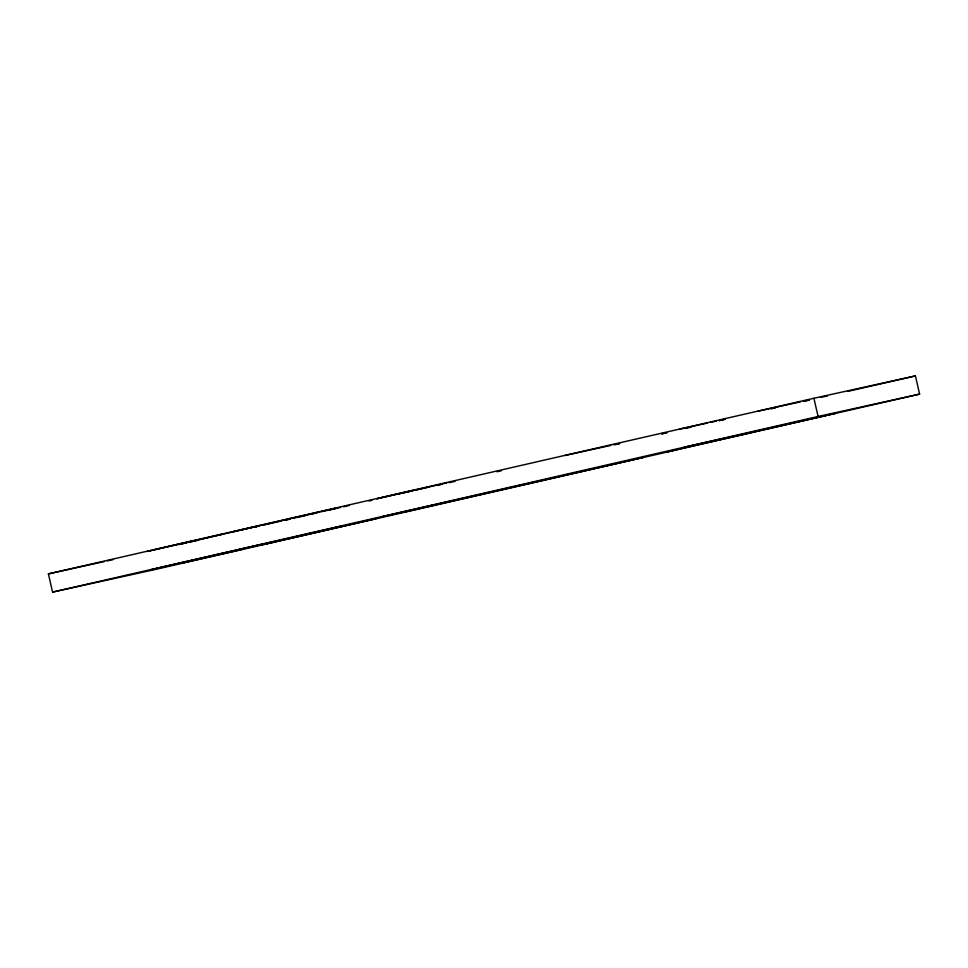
<?xml version="1.0" encoding="UTF-8"?>
<svg xmlns="http://www.w3.org/2000/svg" width="968" height="968" viewBox="0 0 968 968"><rect width="100%" height="100%" fill="white"/><g stroke="black" fill="none" stroke-linecap="round" stroke-linejoin="round"><path stroke-width="1.45" d="M147.088 551.482L150.996 550.526M398.743 494.055L400.171 493.692M369.026 501.037L371.894 500.323M301.242 516.537L303.299 516.041M178.886 544.5L181.391 543.895M402.857 493.063L405.531 492.434M152.436 550.187L191.567 541.148M182.649 543.605L193.842 540.991M237.269 530.936L259.17 525.83L249.103 528.08M195.246 540.664L210.685 537.083M263.998 524.983L281.531 520.917M321.158 511.733L337.409 507.922L329.798 509.579M297.043 517.517L299.838 516.864M319.682 512.072L293.243 518.195M406.911 492.119L412.404 490.836M222.713 534.118L150.004 550.877M212.089 536.756L235.877 531.25M284.459 520.24L290.315 518.872M412.925 490.389L376.758 498.798L378.96 498.326M415.151 490.207L428.86 487.037M226.887 552.341L151.262 569.716L341.583 526.156L259.412 545.262L275.517 541.656M48.4 573.879L813.906 398.259L915.425 375.899L919.6 394.121L154.093 569.741L52.575 592.101L48.4 573.879L104.314 561.561M231.086 532.194L306.723 514.794M446.708 482.935L380.061 498.084M284.652 520.373L290.388 519.054M301.024 516.501L306.868 515.158M309.796 514.492L315.641 513.149M327.341 510.475L340.494 507.45M343.41 506.784L349.254 505.441M497.007 471.755L501.412 470.738M615.261 444.627L619.653 443.622M666.032 432.877L661.616 433.894L667.134 432.684M685.175 428.497L691.055 427.142M719.03 420.729L724.911 419.374M771.206 408.859L775.622 407.843M805.037 401.091L809.454 400.074M847.702 391.435L915.425 375.899M52.575 592.101L818.081 416.482L919.6 394.121M235.26 550.417L263.344 544.064L180.556 563.328L243.222 549.159M450.882 501.17L402.918 512.29L642.861 457.489L380.932 517.021L435.043 504.788M285.959 539.261L376.08 518.558L267.483 543.605M241.032 529.919L247.76 528.383M308.151 514.468L319.755 511.842M436.87 485.488L442.267 484.266M449.237 482.681L455.045 481.35M321.219 511.503L328.588 509.846M191.519 541.741L197.291 540.434M179.395 544.464L185.88 543.012M757.714 411.279L800.403 401.865M803.355 401.224L809.236 399.929M820.767 397.388L827.483 395.912M679.802 429.151L707.535 423.04M710.464 422.399L716.296 421.104M719.224 420.463L725.056 419.18M564.889 455.517L610.651 445.437M613.603 444.784L619.508 443.477M107.254 560.908L113.135 559.613M746.751 433.555L683.977 447.373L835.699 413.251L665.79 452.129L676.813 449.696M255.237 527.04L256.822 526.713M813.906 398.259L818.081 416.482"/></g></svg>
